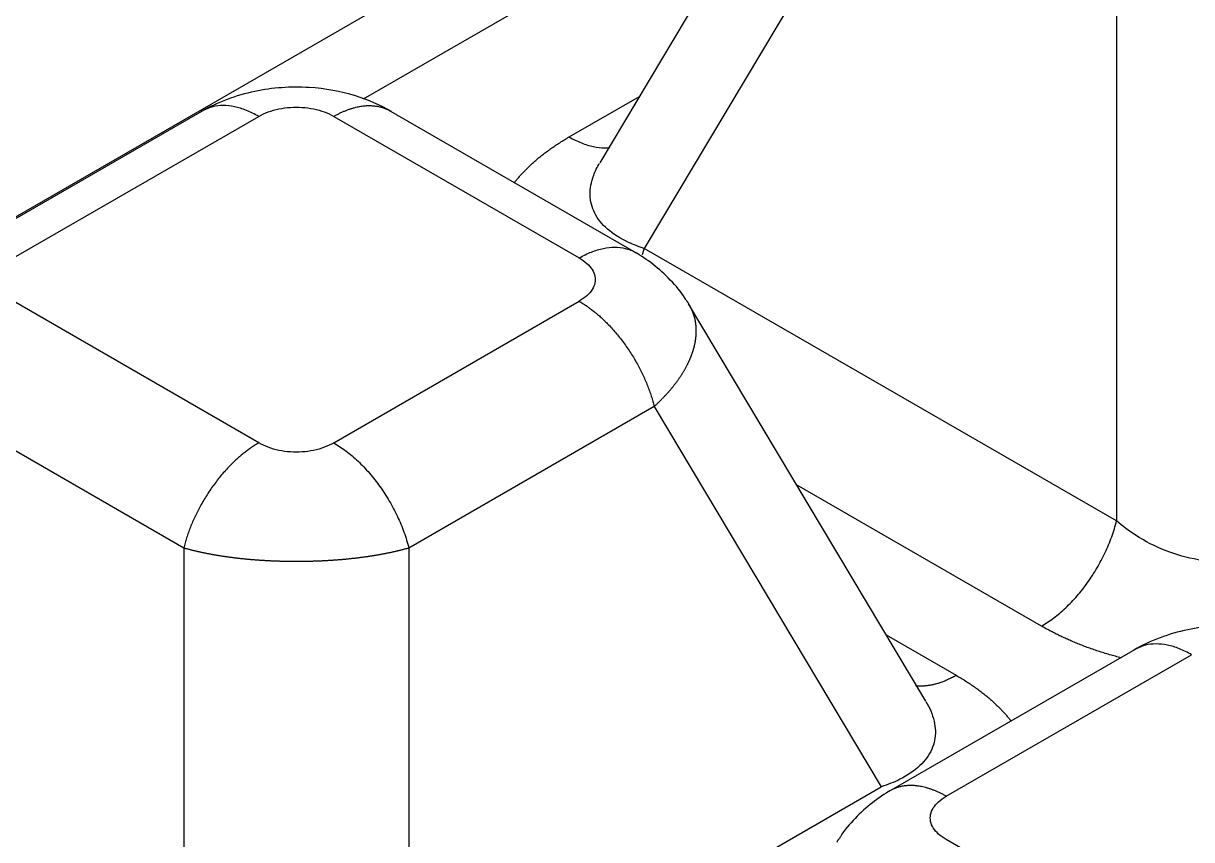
# Model space of a CAD drawing. Header units: millimetres. Extents: x -1286 to 291, y 5350 to 5880.
# Drawn here: x -785.42 to -764.51, y 5581.91 to 5596.53 of the extents above; entities that cross this region are included whole.
import ezdxf

# ---------------------------------------------------------------- set-up
doc = ezdxf.new("R2010")
doc.units = ezdxf.units.MM
doc.layers.add('粗实线层', color=7, linetype='Continuous', lineweight=35)

msp = doc.modelspace()

# ---------------------------------------------------------------- linework, layer by layer
at = {"layer": '粗实线层', "lineweight": 25}
for p, q in [((-766.639, 5603.987, 2078.952), (-813.946, 5576.674, 2078.952)), ((-770.863, 5601.143, 2078.952), (-775.106, 5594.028, 2078.952)), ((-771.847, 5599.494, 2078.952), (-779.343, 5595.166, 2078.952)), ((-770.247, 5599.307, 2078.952), (-774.31, 5592.494, 2078.952)), ((-765.855, 5596.771, 2078.952), (-765.855, 5587.613, 2078.952)), ((-775.654, 5594.491, 2078.952), (-774.398, 5595.216, 2078.952)), ((-782.153, 5594.996, 2078.952), (-786.632, 5592.409, 2078.952)), ((-774.407, 5592.386, 2078.952), (-778.886, 5594.973, 2078.952)), ((-785.604, 5592.324, 2078.952), (-781.211, 5594.859, 2078.952)), ((-779.868, 5594.859, 2078.952), (-775.475, 5592.324, 2078.952)), ((-765.855, 5587.613, 2078.952), (-774.31, 5592.494, 2078.952)), ((-781.211, 5589.012, 2078.952), (-785.604, 5591.548, 2078.952)), ((-779.868, 5589.012, 2078.952), (-775.475, 5591.548, 2078.952)), ((-769.272, 5584.386, 2078.952), (-773.516, 5591.502, 2078.952)), ((-782.555, 5587.129, 2078.952), (-786.947, 5589.665, 2078.952)), ((-774.131, 5589.665, 2078.952), (-778.524, 5587.129, 2078.952)), ((-774.131, 5589.665, 2078.952), (-770.069, 5582.852, 2078.952)), ((-767.199, 5585.73, 2078.952), (-771.583, 5588.261, 2078.952)), ((-782.555, 5587.129, 2078.952), (-782.555, 5577.971, 2078.952)), ((-778.524, 5587.129, 2078.952), (-778.524, 5577.971, 2078.952)), ((-769.981, 5585.574, 2078.952), (-768.725, 5584.849, 2078.952)), ((-765.452, 5585.354, 2078.952), (-769.932, 5582.768, 2078.952)), ((-768.903, 5582.682, 2078.952), (-764.511, 5585.218, 2078.952)), ((-778.524, 5577.971, 2078.952), (-770.069, 5582.852, 2078.952)), ((-764.511, 5579.37, 2078.952), (-768.903, 5581.906, 2078.952))]:
    msp.add_line(p, q, dxfattribs=at)
for centre, major_axis, start_param, end_param in [((-768.103, 5619.466, 2078.952), (101.531, 0), 5.605815, 8.437063), ((-763.839, 5614.543, 2078.952), (-87.342, 0), 0, 2.002312), ((-763.839, 5616.499, 2078.952), (-87.216, 0), 0.222033, 2.916833), ((-768.103, 5619.077, 2078.952), (102.032, 0), 3.464059, 5.38976), ((-768.103, 5619.466, 2078.952), (-100.442, 0), 0.42009, 1.991239), ((-768.103, 5613.333, 2078.952), (-102.401, 0), 0.320214, 2.106465)]:
    msp.add_ellipse(centre, major_axis=major_axis, ratio=0.57735, start_param=start_param, end_param=end_param, dxfattribs=at)
msp.add_ellipse((-763.839, 5617.004, 2078.952), major_axis=(-86.564, 0), ratio=0.57735, dxfattribs=at)
for points, knots in [([(-778.836, 5594.944, 2078.952), (-779.039, 5595.062, 2078.952), (-779.497, 5595.264, 2078.952), (-780.343, 5595.417, 2078.952), (-781.149, 5595.359, 2078.952), (-781.795, 5595.172, 2078.952), (-782.097, 5595.029, 2078.952), (-782.243, 5594.944, 2078.952)], [0, 0, 0, 0, 0.20404, 0.436738, 0.701679, 0.846878, 1, 1, 1, 1]), ([(-781.211, 5594.859, 2078.952), (-781.285, 5594.902, 2078.952), (-781.358, 5594.938, 2078.952), (-781.503, 5594.995, 2078.952), (-781.575, 5595.017, 2078.952), (-781.715, 5595.046, 2078.952), (-781.783, 5595.053, 2078.952), (-781.914, 5595.053, 2078.952), (-781.977, 5595.046, 2078.952), (-782.096, 5595.016, 2078.952), (-782.153, 5594.994, 2078.952), (-782.209, 5594.963, 2078.952), (-782.213, 5594.961, 2078.952), (-782.216, 5594.959, 2078.952)], [0, 0, 0, 0, 0.19719, 0.19719, 0.39438, 0.39438, 0.59157, 0.59157, 0.78876, 0.78876, 0.98595, 0.98595, 1, 1, 1, 1]), ([(-865.246, 5594.547, 2078.952), (-865.174, 5594.413, 2078.952), (-864.635, 5593.418, 2078.952), (-863.443, 5591.599, 2078.952), (-861.652, 5589.101, 2078.952), (-859.649, 5586.656, 2078.952), (-857.46, 5584.266, 2078.952), (-855.084, 5581.936, 2078.952), (-852.528, 5579.672, 2078.952), (-849.796, 5577.478, 2078.952), (-846.895, 5575.359, 2078.952), (-843.83, 5573.319, 2078.952), (-840.608, 5571.363, 2078.952), (-837.236, 5569.494, 2078.952), (-833.72, 5567.716, 2078.952), (-830.069, 5566.033, 2078.952), (-826.289, 5564.448, 2078.952), (-822.389, 5562.965, 2078.952), (-818.377, 5561.586, 2078.952), (-814.26, 5560.315, 2078.952), (-810.048, 5559.154, 2078.952), (-805.75, 5558.105, 2078.952), (-801.373, 5557.17, 2078.952), (-796.928, 5556.352, 2078.952), (-792.422, 5555.652, 2078.952), (-787.867, 5555.071, 2078.952), (-783.271, 5554.61, 2078.952), (-778.643, 5554.272, 2078.952), (-773.994, 5554.055, 2078.952), (-769.332, 5553.961, 2078.952), (-764.668, 5553.99, 2078.952), (-760.011, 5554.142, 2078.952), (-755.371, 5554.417, 2078.952), (-750.757, 5554.813, 2078.952), (-746.179, 5555.33, 2078.952), (-741.647, 5555.968, 2078.952), (-737.169, 5556.724, 2078.952), (-732.755, 5557.598, 2078.952), (-728.414, 5558.587, 2078.952), (-724.155, 5559.689, 2078.952), (-719.984, 5560.904, 2078.952), (-717.271, 5561.786, 2078.952), (-715.929, 5562.245, 2078.952)], [0, 0, 0, 0, 0.003967, 0.029455, 0.054957, 0.080472, 0.105998, 0.131532, 0.157073, 0.182618, 0.208167, 0.233717, 0.259268, 0.284819, 0.310369, 0.335919, 0.361467, 0.387013, 0.412559, 0.438103, 0.463645, 0.489187, 0.514727, 0.540266, 0.565804, 0.591342, 0.616879, 0.642415, 0.667951, 0.693486, 0.719022, 0.744558, 0.770093, 0.79563, 0.821166, 0.846704, 0.872242, 0.897781, 0.923321, 0.948862, 0.974405, 1, 1, 1, 1]), ([(-775.654, 5594.491, 2078.952), (-775.581, 5594.448, 2078.952), (-775.507, 5594.413, 2078.952), (-775.362, 5594.355, 2078.952), (-775.291, 5594.333, 2078.952), (-775.151, 5594.304, 2078.952), (-775.083, 5594.297, 2078.952), (-774.986, 5594.297, 2078.952), (-774.956, 5594.299, 2078.952), (-774.926, 5594.302, 2078.952)], [0, 0, 0, 0, 0.287925, 0.287925, 0.57585, 0.57585, 0.863775, 0.863775, 1, 1, 1, 1]), ([(-774.31, 5592.494, 2078.952), (-774.409, 5592.526, 2078.952), (-774.661, 5592.623, 2078.952), (-774.985, 5592.826, 2078.952), (-775.22, 5593.117, 2078.952), (-775.304, 5593.447, 2078.952), (-775.248, 5593.756, 2078.952), (-775.153, 5593.95, 2078.952), (-775.11, 5594.022, 2078.952)], [0, 0, 0, 0, 0.118803, 0.320264, 0.512835, 0.700963, 0.888817, 1, 1, 1, 1]), ([(-775.475, 5592.324, 2078.952), (-775.402, 5592.366, 2078.952), (-775.329, 5592.402, 2078.952), (-775.184, 5592.459, 2078.952), (-775.112, 5592.481, 2078.952), (-774.972, 5592.51, 2078.952), (-774.904, 5592.517, 2078.952), (-774.773, 5592.517, 2078.952), (-774.71, 5592.51, 2078.952), (-774.59, 5592.48, 2078.952), (-774.534, 5592.458, 2078.952), (-774.476, 5592.426, 2078.952), (-774.47, 5592.423, 2078.952), (-774.465, 5592.42, 2078.952)], [0, 0, 0, 0, 0.195853, 0.195853, 0.391706, 0.391706, 0.587559, 0.587559, 0.783411, 0.783411, 0.979264, 0.979264, 1, 1, 1, 1]), ([(-773.563, 5591.567, 2078.952), (-773.568, 5591.578, 2078.952), (-773.64, 5591.708, 2078.952), (-773.836, 5591.929, 2078.952), (-774.141, 5592.214, 2078.952), (-774.37, 5592.366, 2078.952), (-774.488, 5592.433, 2078.952)], [0, 0, 0, 0, 0.030884, 0.365978, 0.689663, 1, 1, 1, 1]), ([(-773.515, 5591.5, 2078.952), (-773.513, 5591.497, 2078.952), (-773.509, 5591.49, 2078.952), (-773.503, 5591.479, 2078.952), (-773.495, 5591.466, 2078.952), (-773.488, 5591.452, 2078.952), (-773.481, 5591.439, 2078.952), (-773.475, 5591.425, 2078.952), (-773.468, 5591.411, 2078.952), (-773.462, 5591.397, 2078.952), (-773.456, 5591.384, 2078.952), (-773.45, 5591.37, 2078.952), (-773.445, 5591.356, 2078.952), (-773.44, 5591.341, 2078.952), (-773.434, 5591.327, 2078.952), (-773.43, 5591.313, 2078.952), (-773.425, 5591.298, 2078.952), (-773.421, 5591.284, 2078.952), (-773.417, 5591.269, 2078.952), (-773.413, 5591.255, 2078.952), (-773.409, 5591.24, 2078.952), (-773.406, 5591.225, 2078.952), (-773.403, 5591.21, 2078.952), (-773.4, 5591.195, 2078.952), (-773.397, 5591.18, 2078.952), (-773.395, 5591.165, 2078.952), (-773.393, 5591.15, 2078.952), (-773.391, 5591.134, 2078.952), (-773.389, 5591.119, 2078.952), (-773.388, 5591.104, 2078.952), (-773.386, 5591.088, 2078.952), (-773.385, 5591.072, 2078.952), (-773.385, 5591.057, 2078.952), (-773.384, 5591.041, 2078.952), (-773.384, 5591.025, 2078.952), (-773.384, 5591.01, 2078.952), (-773.384, 5590.994, 2078.952), (-773.385, 5590.978, 2078.952), (-773.385, 5590.962, 2078.952), (-773.386, 5590.946, 2078.952), (-773.388, 5590.929, 2078.952), (-773.389, 5590.913, 2078.952), (-773.391, 5590.897, 2078.952), (-773.393, 5590.881, 2078.952), (-773.395, 5590.864, 2078.952), (-773.397, 5590.848, 2078.952), (-773.4, 5590.832, 2078.952), (-773.403, 5590.815, 2078.952), (-773.406, 5590.799, 2078.952), (-773.409, 5590.782, 2078.952), (-773.413, 5590.765, 2078.952), (-773.417, 5590.749, 2078.952), (-773.421, 5590.732, 2078.952), (-773.425, 5590.715, 2078.952), (-773.429, 5590.699, 2078.952), (-773.434, 5590.682, 2078.952), (-773.439, 5590.665, 2078.952), (-773.444, 5590.648, 2078.952), (-773.45, 5590.631, 2078.952), (-773.456, 5590.614, 2078.952), (-773.462, 5590.597, 2078.952), (-773.468, 5590.58, 2078.952), (-773.474, 5590.563, 2078.952), (-773.481, 5590.546, 2078.952), (-773.488, 5590.529, 2078.952), (-773.495, 5590.512, 2078.952), (-773.502, 5590.495, 2078.952), (-773.51, 5590.478, 2078.952), (-773.518, 5590.461, 2078.952), (-773.526, 5590.444, 2078.952), (-773.534, 5590.426, 2078.952), (-773.543, 5590.409, 2078.952), (-773.551, 5590.392, 2078.952), (-773.56, 5590.375, 2078.952), (-773.57, 5590.358, 2078.952), (-773.579, 5590.34, 2078.952), (-773.589, 5590.323, 2078.952), (-773.598, 5590.306, 2078.952), (-773.609, 5590.289, 2078.952), (-773.619, 5590.272, 2078.952), (-773.629, 5590.254, 2078.952), (-773.64, 5590.237, 2078.952), (-773.651, 5590.22, 2078.952), (-773.662, 5590.203, 2078.952), (-773.674, 5590.186, 2078.952), (-773.685, 5590.168, 2078.952), (-773.697, 5590.151, 2078.952), (-773.709, 5590.134, 2078.952), (-773.722, 5590.117, 2078.952), (-773.734, 5590.1, 2078.952), (-773.747, 5590.083, 2078.952), (-773.76, 5590.066, 2078.952), (-773.773, 5590.049, 2078.952), (-773.786, 5590.031, 2078.952), (-773.8, 5590.014, 2078.952), (-773.814, 5589.997, 2078.952), (-773.828, 5589.98, 2078.952), (-773.842, 5589.964, 2078.952), (-773.856, 5589.947, 2078.952), (-773.871, 5589.93, 2078.952), (-773.886, 5589.913, 2078.952), (-773.901, 5589.896, 2078.952), (-773.916, 5589.879, 2078.952), (-773.931, 5589.863, 2078.952), (-773.947, 5589.846, 2078.952), (-773.963, 5589.829, 2078.952), (-773.979, 5589.813, 2078.952), (-773.995, 5589.796, 2078.952), (-774.011, 5589.779, 2078.952), (-774.028, 5589.763, 2078.952), (-774.045, 5589.746, 2078.952), (-774.062, 5589.73, 2078.952), (-774.079, 5589.714, 2078.952), (-774.096, 5589.697, 2078.952), (-774.114, 5589.681, 2078.952), (-774.126, 5589.67, 2078.952), (-774.131, 5589.665, 2078.952)], [0, 0, 0, 0, 0.005387, 0.014179, 0.022971, 0.031763, 0.040554, 0.049345, 0.058135, 0.066926, 0.075715, 0.084505, 0.093294, 0.102083, 0.110872, 0.11966, 0.128449, 0.137237, 0.146024, 0.154812, 0.163599, 0.172387, 0.181174, 0.189961, 0.198748, 0.207535, 0.216321, 0.225108, 0.233895, 0.242681, 0.251468, 0.260255, 0.269041, 0.277828, 0.286615, 0.295402, 0.304189, 0.312976, 0.321763, 0.33055, 0.339338, 0.348125, 0.356913, 0.365701, 0.374489, 0.383278, 0.392066, 0.400855, 0.409644, 0.418434, 0.427224, 0.436014, 0.444805, 0.453595, 0.462387, 0.471178, 0.47997, 0.488763, 0.497556, 0.506349, 0.515143, 0.523937, 0.532732, 0.541528, 0.550323, 0.55912, 0.567917, 0.576715, 0.585513, 0.594312, 0.603111, 0.611911, 0.620712, 0.629513, 0.638316, 0.647118, 0.655922, 0.664726, 0.673531, 0.682337, 0.691144, 0.699951, 0.70876, 0.717569, 0.726379, 0.73519, 0.744001, 0.752814, 0.761628, 0.770442, 0.779258, 0.788074, 0.796892, 0.80571, 0.814529, 0.82335, 0.832171, 0.840994, 0.849818, 0.858642, 0.867468, 0.876295, 0.885123, 0.893953, 0.902783, 0.911615, 0.920448, 0.929282, 0.938117, 0.946953, 0.955791, 0.96463, 0.973471, 0.982313, 0.991156, 1, 1, 1, 1]), ([(-773.559, 5591.567, 2078.952), (-773.557, 5591.564, 2078.952), (-773.551, 5591.556, 2078.952), (-773.543, 5591.544, 2078.952), (-773.534, 5591.531, 2078.952), (-773.526, 5591.518, 2078.952), (-773.52, 5591.508, 2078.952), (-773.516, 5591.502, 2078.952), (-773.515, 5591.5, 2078.952)], [0, 0, 0, 0, 0.162882, 0.353701, 0.544509, 0.735307, 0.926094, 1, 1, 1, 1]), ([(-779.868, 5589.012, 2078.952), (-779.794, 5588.97, 2078.952), (-779.721, 5588.921, 2078.952), (-779.576, 5588.811, 2078.952), (-779.504, 5588.75, 2078.952), (-779.364, 5588.617, 2078.952), (-779.296, 5588.546, 2078.952), (-779.165, 5588.394, 2078.952), (-779.102, 5588.314, 2078.952), (-778.982, 5588.147, 2078.952), (-778.926, 5588.059, 2078.952), (-778.821, 5587.88, 2078.952), (-778.773, 5587.788, 2078.952), (-778.685, 5587.602, 2078.952), (-778.645, 5587.507, 2078.952), (-778.577, 5587.318, 2078.952), (-778.548, 5587.223, 2078.952), (-778.524, 5587.129, 2078.952)], [0, 0, 0, 0, 0.125, 0.125, 0.25, 0.25, 0.375, 0.375, 0.5, 0.5, 0.625, 0.625, 0.75, 0.75, 0.875, 0.875, 1, 1, 1, 1]), ([(-767.199, 5585.73, 2078.952), (-767.126, 5585.772, 2078.952), (-767.052, 5585.821, 2078.952), (-766.907, 5585.931, 2078.952), (-766.836, 5585.992, 2078.952), (-766.696, 5586.124, 2078.952), (-766.628, 5586.196, 2078.952), (-766.496, 5586.347, 2078.952), (-766.433, 5586.428, 2078.952), (-766.314, 5586.595, 2078.952), (-766.257, 5586.682, 2078.952), (-766.153, 5586.861, 2078.952), (-766.104, 5586.953, 2078.952), (-766.016, 5587.14, 2078.952), (-765.977, 5587.234, 2078.952), (-765.908, 5587.424, 2078.952), (-765.879, 5587.519, 2078.952), (-765.855, 5587.613, 2078.952)], [0, 0, 0, 0, 0.125, 0.125, 0.25, 0.25, 0.375, 0.375, 0.5, 0.5, 0.625, 0.625, 0.75, 0.75, 0.875, 0.875, 1, 1, 1, 1]), ([(-761.824, 5587.613, 2078.952), (-761.911, 5587.537, 2078.952), (-762.162, 5587.344, 2078.952), (-762.62, 5587.095, 2078.952), (-763.202, 5586.914, 2078.952), (-763.802, 5586.85, 2078.952), (-764.403, 5586.9, 2078.952), (-764.988, 5587.066, 2078.952), (-765.476, 5587.316, 2078.952), (-765.749, 5587.52, 2078.952), (-765.855, 5587.613, 2078.952)], [0, 0, 0, 0, 0.083359, 0.224715, 0.359834, 0.491835, 0.623644, 0.758208, 0.898733, 1, 1, 1, 1]), ([(-778.524, 5587.129, 2078.952), (-778.53, 5587.127, 2078.952), (-778.544, 5587.123, 2078.952), (-778.565, 5587.117, 2078.952), (-778.586, 5587.112, 2078.952), (-778.606, 5587.106, 2078.952), (-778.628, 5587.1, 2078.952), (-778.649, 5587.095, 2078.952), (-778.67, 5587.089, 2078.952), (-778.692, 5587.084, 2078.952), (-778.714, 5587.079, 2078.952), (-778.735, 5587.073, 2078.952), (-778.757, 5587.068, 2078.952), (-778.78, 5587.063, 2078.952), (-778.802, 5587.058, 2078.952), (-778.824, 5587.053, 2078.952), (-778.847, 5587.048, 2078.952), (-778.87, 5587.043, 2078.952), (-778.893, 5587.039, 2078.952), (-778.916, 5587.034, 2078.952), (-778.939, 5587.029, 2078.952), (-778.962, 5587.025, 2078.952), (-778.986, 5587.02, 2078.952), (-779.009, 5587.016, 2078.952), (-779.033, 5587.011, 2078.952), (-779.057, 5587.007, 2078.952), (-779.081, 5587.003, 2078.952), (-779.105, 5586.999, 2078.952), (-779.129, 5586.995, 2078.952), (-779.153, 5586.991, 2078.952), (-779.177, 5586.987, 2078.952), (-779.202, 5586.983, 2078.952), (-779.227, 5586.979, 2078.952), (-779.251, 5586.975, 2078.952), (-779.276, 5586.972, 2078.952), (-779.301, 5586.968, 2078.952), (-779.326, 5586.965, 2078.952), (-779.351, 5586.961, 2078.952), (-779.377, 5586.958, 2078.952), (-779.402, 5586.955, 2078.952), (-779.427, 5586.952, 2078.952), (-779.453, 5586.948, 2078.952), (-779.478, 5586.945, 2078.952), (-779.504, 5586.942, 2078.952), (-779.53, 5586.94, 2078.952), (-779.556, 5586.937, 2078.952), (-779.582, 5586.934, 2078.952), (-779.608, 5586.931, 2078.952), (-779.634, 5586.929, 2078.952), (-779.66, 5586.926, 2078.952), (-779.686, 5586.924, 2078.952), (-779.713, 5586.921, 2078.952), (-779.739, 5586.919, 2078.952), (-779.766, 5586.917, 2078.952), (-779.792, 5586.915, 2078.952), (-779.819, 5586.913, 2078.952), (-779.845, 5586.911, 2078.952), (-779.872, 5586.909, 2078.952), (-779.899, 5586.907, 2078.952), (-779.926, 5586.905, 2078.952), (-779.953, 5586.904, 2078.952), (-779.979, 5586.902, 2078.952), (-780.006, 5586.9, 2078.952), (-780.033, 5586.899, 2078.952), (-780.061, 5586.898, 2078.952), (-780.088, 5586.896, 2078.952), (-780.115, 5586.895, 2078.952), (-780.142, 5586.894, 2078.952), (-780.169, 5586.893, 2078.952), (-780.196, 5586.892, 2078.952), (-780.224, 5586.891, 2078.952), (-780.251, 5586.89, 2078.952), (-780.278, 5586.889, 2078.952), (-780.306, 5586.889, 2078.952), (-780.333, 5586.888, 2078.952), (-780.36, 5586.887, 2078.952), (-780.388, 5586.887, 2078.952), (-780.415, 5586.887, 2078.952), (-780.442, 5586.886, 2078.952), (-780.47, 5586.886, 2078.952), (-780.497, 5586.886, 2078.952), (-780.525, 5586.886, 2078.952), (-780.552, 5586.886, 2078.952), (-780.58, 5586.886, 2078.952), (-780.607, 5586.886, 2078.952), (-780.634, 5586.886, 2078.952), (-780.662, 5586.887, 2078.952), (-780.689, 5586.887, 2078.952), (-780.717, 5586.887, 2078.952), (-780.744, 5586.888, 2078.952), (-780.771, 5586.889, 2078.952), (-780.799, 5586.889, 2078.952), (-780.826, 5586.89, 2078.952), (-780.853, 5586.891, 2078.952), (-780.881, 5586.892, 2078.952), (-780.908, 5586.893, 2078.952), (-780.935, 5586.894, 2078.952), (-780.962, 5586.895, 2078.952), (-780.989, 5586.896, 2078.952), (-781.016, 5586.897, 2078.952), (-781.043, 5586.899, 2078.952), (-781.071, 5586.9, 2078.952), (-781.098, 5586.902, 2078.952), (-781.124, 5586.903, 2078.952), (-781.151, 5586.905, 2078.952), (-781.178, 5586.907, 2078.952), (-781.205, 5586.909, 2078.952), (-781.232, 5586.911, 2078.952), (-781.258, 5586.913, 2078.952), (-781.285, 5586.915, 2078.952), (-781.312, 5586.917, 2078.952), (-781.338, 5586.919, 2078.952), (-781.364, 5586.921, 2078.952), (-781.391, 5586.924, 2078.952), (-781.417, 5586.926, 2078.952), (-781.443, 5586.929, 2078.952), (-781.469, 5586.931, 2078.952), (-781.495, 5586.934, 2078.952), (-781.521, 5586.937, 2078.952), (-781.547, 5586.939, 2078.952), (-781.573, 5586.942, 2078.952), (-781.599, 5586.945, 2078.952), (-781.625, 5586.948, 2078.952), (-781.65, 5586.952, 2078.952), (-781.676, 5586.955, 2078.952), (-781.701, 5586.958, 2078.952), (-781.726, 5586.961, 2078.952), (-781.751, 5586.965, 2078.952), (-781.776, 5586.968, 2078.952), (-781.801, 5586.972, 2078.952), (-781.826, 5586.975, 2078.952), (-781.851, 5586.979, 2078.952), (-781.876, 5586.983, 2078.952), (-781.9, 5586.987, 2078.952), (-781.925, 5586.991, 2078.952), (-781.949, 5586.995, 2078.952), (-781.973, 5586.999, 2078.952), (-781.997, 5587.003, 2078.952), (-782.021, 5587.007, 2078.952), (-782.045, 5587.011, 2078.952), (-782.069, 5587.016, 2078.952), (-782.092, 5587.02, 2078.952), (-782.116, 5587.025, 2078.952), (-782.139, 5587.029, 2078.952), (-782.162, 5587.034, 2078.952), (-782.186, 5587.039, 2078.952), (-782.208, 5587.043, 2078.952), (-782.231, 5587.048, 2078.952), (-782.254, 5587.053, 2078.952), (-782.276, 5587.058, 2078.952), (-782.299, 5587.063, 2078.952), (-782.321, 5587.068, 2078.952), (-782.343, 5587.073, 2078.952), (-782.365, 5587.079, 2078.952), (-782.387, 5587.084, 2078.952), (-782.408, 5587.089, 2078.952), (-782.43, 5587.095, 2078.952), (-782.451, 5587.1, 2078.952), (-782.472, 5587.106, 2078.952), (-782.493, 5587.112, 2078.952), (-782.514, 5587.117, 2078.952), (-782.535, 5587.123, 2078.952), (-782.548, 5587.127, 2078.952), (-782.555, 5587.129, 2078.952)], [0, 0, 0, 0, 0.006229, 0.012458, 0.018686, 0.024913, 0.031139, 0.037364, 0.043589, 0.049813, 0.056036, 0.062258, 0.06848, 0.074701, 0.080921, 0.087141, 0.09336, 0.099578, 0.105795, 0.112012, 0.118229, 0.124444, 0.130659, 0.136874, 0.143088, 0.149301, 0.155514, 0.161726, 0.167937, 0.174148, 0.180359, 0.186569, 0.192778, 0.198988, 0.205196, 0.211404, 0.217612, 0.223819, 0.230026, 0.236232, 0.242438, 0.248644, 0.254849, 0.261054, 0.267258, 0.273462, 0.279666, 0.285869, 0.292072, 0.298275, 0.304478, 0.31068, 0.316882, 0.323083, 0.329285, 0.335486, 0.341687, 0.347888, 0.354088, 0.360289, 0.366489, 0.372689, 0.378888, 0.385088, 0.391288, 0.397487, 0.403686, 0.409886, 0.416085, 0.422284, 0.428483, 0.434681, 0.44088, 0.447079, 0.453278, 0.459477, 0.465675, 0.471874, 0.478073, 0.484272, 0.49047, 0.496669, 0.502868, 0.509067, 0.515267, 0.521466, 0.527665, 0.533865, 0.540064, 0.546264, 0.552464, 0.558664, 0.564864, 0.571065, 0.577265, 0.583466, 0.589667, 0.595869, 0.60207, 0.608272, 0.614474, 0.620676, 0.626879, 0.633082, 0.639285, 0.645489, 0.651693, 0.657897, 0.664102, 0.670307, 0.676512, 0.682718, 0.688924, 0.695131, 0.701338, 0.707546, 0.713754, 0.719962, 0.726171, 0.73238, 0.73859, 0.7448, 0.751011, 0.757223, 0.763435, 0.769647, 0.77586, 0.782074, 0.788288, 0.794503, 0.800718, 0.806934, 0.813151, 0.819368, 0.825586, 0.831805, 0.838024, 0.844244, 0.850465, 0.856686, 0.862909, 0.869131, 0.875355, 0.881579, 0.887804, 0.89403, 0.900257, 0.906484, 0.912713, 0.918942, 0.925172, 0.931403, 0.937634, 0.943867, 0.9501, 0.956334, 0.96257, 0.968806, 0.975043, 0.981281, 0.987519, 0.993759, 1, 1, 1, 1]), ([(-762.136, 5585.302, 2078.952), (-762.339, 5585.42, 2078.952), (-762.797, 5585.623, 2078.952), (-763.643, 5585.776, 2078.952), (-764.449, 5585.717, 2078.952), (-765.095, 5585.53, 2078.952), (-765.397, 5585.387, 2078.952), (-765.543, 5585.302, 2078.952)], [0, 0, 0, 0, 0.20404, 0.436738, 0.701679, 0.846878, 1, 1, 1, 1]), ([(-764.511, 5585.218, 2078.952), (-764.585, 5585.26, 2078.952), (-764.658, 5585.296, 2078.952), (-764.803, 5585.353, 2078.952), (-764.875, 5585.375, 2078.952), (-765.014, 5585.404, 2078.952), (-765.083, 5585.411, 2078.952), (-765.214, 5585.411, 2078.952), (-765.277, 5585.404, 2078.952), (-765.396, 5585.374, 2078.952), (-765.453, 5585.352, 2078.952), (-765.509, 5585.321, 2078.952), (-765.513, 5585.319, 2078.952), (-765.516, 5585.317, 2078.952)], [0, 0, 0, 0, 0.19719, 0.19719, 0.39438, 0.39438, 0.59157, 0.59157, 0.78876, 0.78876, 0.98595, 0.98595, 1, 1, 1, 1]), ([(-769.269, 5584.38, 2078.952), (-769.235, 5584.323, 2078.952), (-769.143, 5584.145, 2078.952), (-769.074, 5583.849, 2078.952), (-769.14, 5583.514, 2078.952), (-769.356, 5583.218, 2078.952), (-769.681, 5582.998, 2078.952), (-769.948, 5582.891, 2078.952), (-770.069, 5582.852, 2078.952)], [0, 0, 0, 0, 0.087656, 0.27578, 0.46363, 0.655406, 0.855678, 1, 1, 1, 1]), ([(-769.891, 5582.792, 2078.952), (-770.009, 5582.724, 2078.952), (-770.238, 5582.572, 2078.952), (-770.543, 5582.288, 2078.952), (-770.739, 5582.066, 2078.952), (-770.81, 5581.936, 2078.952), (-770.816, 5581.925, 2078.952)], [0, 0, 0, 0, 0.310333, 0.634059, 0.969203, 1, 1, 1, 1]), ([(-770.864, 5581.858, 2078.952), (-770.863, 5581.86, 2078.952), (-770.859, 5581.866, 2078.952), (-770.853, 5581.876, 2078.952), (-770.845, 5581.889, 2078.952), (-770.836, 5581.902, 2078.952), (-770.828, 5581.914, 2078.952), (-770.822, 5581.922, 2078.952), (-770.819, 5581.926, 2078.952)], [0, 0, 0, 0, 0.064016, 0.25493, 0.445859, 0.636801, 0.827758, 1, 1, 1, 1])]:
    msp.add_open_spline(points, degree=3, knots=knots, dxfattribs=at)
for points, degree in [([(-781.211, 5594.859, 2078.952), (-781.158, 5594.89, 2078.952), (-781.045, 5594.943, 2078.952), (-780.851, 5594.998, 2078.952), (-780.645, 5595.026, 2078.952), (-780.434, 5595.026, 2078.952), (-780.227, 5594.998, 2078.952), (-780.034, 5594.943, 2078.952), (-779.92, 5594.89, 2078.952), (-779.868, 5594.859, 2078.952)], 3), ([(-776.639, 5593.666, 2078.952), (-776.283, 5594.127, 2078.952), (-775.654, 5594.491, 2078.952)], 2), ([(-775.475, 5592.324, 2078.952), (-775.422, 5592.293, 2078.952), (-775.331, 5592.228, 2078.952), (-775.235, 5592.116, 2078.952), (-775.187, 5591.997, 2078.952), (-775.187, 5591.875, 2078.952), (-775.235, 5591.756, 2078.952), (-775.331, 5591.644, 2078.952), (-775.422, 5591.578, 2078.952), (-775.475, 5591.548, 2078.952)], 3), ([(-779.868, 5589.012, 2078.952), (-779.921, 5588.981, 2078.952), (-780.034, 5588.929, 2078.952), (-780.227, 5588.873, 2078.952), (-780.434, 5588.845, 2078.952), (-780.645, 5588.845, 2078.952), (-780.851, 5588.873, 2078.952), (-781.045, 5588.929, 2078.952), (-781.158, 5588.981, 2078.952), (-781.211, 5589.012, 2078.952)], 3), ([(-765.771, 5585.161, 2078.952), (-766.569, 5585.367, 2078.952), (-767.199, 5585.73, 2078.952)], 2), ([(-768.725, 5584.849, 2078.952), (-768.096, 5584.486, 2078.952), (-767.74, 5584.025, 2078.952)], 2), ([(-768.903, 5581.906, 2078.952), (-768.956, 5581.937, 2078.952), (-769.048, 5582.002, 2078.952), (-769.143, 5582.114, 2078.952), (-769.192, 5582.233, 2078.952), (-769.192, 5582.355, 2078.952), (-769.143, 5582.474, 2078.952), (-769.048, 5582.586, 2078.952), (-768.956, 5582.651, 2078.952), (-768.903, 5582.682, 2078.952)], 3)]:
    msp.add_open_spline(points, degree=degree, dxfattribs=at)
for points, weights in [([(-779.868, 5594.859, 2078.952), (-779.492, 5595.076, 2078.952), (-779.137, 5595.117, 2078.952), (-778.862, 5594.959, 2078.952)], [1.10246419878, 1.01640873829, 0.984559105551, 1.00691530058]), ([(-774.34, 5592.387, 2078.952), (-774.329, 5592.423, 2078.952), (-774.319, 5592.458, 2078.952), (-774.31, 5592.494, 2078.952)], [1.08288049745, 1.08906259917, 1.09559054566, 1.10246433691]), ([(-775.475, 5591.548, 2078.952), (-774.847, 5591.185, 2078.952), (-774.336, 5590.469, 2078.952), (-774.131, 5589.665, 2078.952)], [1.10246419878, 0.965844578078, 0.965845267075, 1.10246626578]), ([(-781.211, 5589.012, 2078.952), (-781.839, 5588.649, 2078.952), (-782.351, 5587.933, 2078.952), (-782.555, 5587.129, 2078.952)], [1.10246419878, 0.965844578078, 0.965845267075, 1.10246626578]), ([(-768.725, 5584.849, 2078.952), (-768.978, 5584.702, 2078.952), (-769.228, 5584.635, 2078.952), (-769.453, 5584.66, 2078.952)], [1.10247262476, 1.04287106023, 1.00926921882, 1.00166710052]), ([(-768.903, 5582.682, 2078.952), (-769.282, 5582.9, 2078.952), (-769.639, 5582.94, 2078.952), (-769.914, 5582.778, 2078.952)], [1.10246419878, 1.01582605556, 0.984130282091, 1.00737687837])]:
    msp.add_rational_spline(points, weights, degree=3, dxfattribs=at)

doc.saveas('drawing.dxf')
